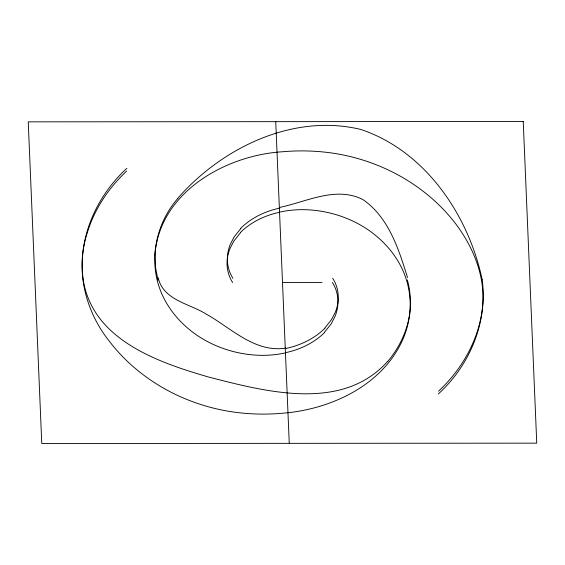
<?xml version="1.0" encoding="UTF-8"?>
<svg xmlns="http://www.w3.org/2000/svg" width="565" height="565" viewBox="0 0 565 565"><rect width="100%" height="100%" fill="white"/><g stroke="black" fill="none" stroke-linecap="round" stroke-linejoin="round"><path stroke-width="0.85" d="M155.022 254.596L155.516 267.429L158.016 280.148M410.162 307.953C410.614 296.413 408.587 284.802 404.385 274.046A117.329 94.32 4.3 0 0 390.57 250.479C383.437 241.629 374.814 234.03 365.251 227.907A102.915 82.73 4.3 0 0 337.157 214.997C318.596 209.304 298.553 207.878 279.541 212.143M482.68 305.072C485.151 275.847 473.216 247.159 455.92 224.121A193.435 155.495 4.3 0 0 432.55 199.014C401.729 171.852 362.024 155.382 321.167 151.78A172.735 138.856 4.3 0 0 282.973 151.724C225.887 155.071 159.81 192.156 154.972 254.483M410.211 308.066C408.905 327.848 400.253 346.705 387.498 361.713M482.581 306.089C479.501 338.781 462.347 369.002 438.56 391.178M177.876 198.386C156.088 223.154 148.291 260.034 160.615 290.954A117.329 94.32 4.3 0 0 174.43 314.521C181.563 323.371 190.186 330.97 199.749 337.093A102.915 82.73 4.3 0 0 227.843 350.003C246.404 355.696 266.447 357.122 285.459 352.857M177.89 198.174C221.946 147.733 293.284 113.141 360.717 129.434C425.353 150.989 468.526 215.088 482.171 279.682M240.874 228.437L234.136 236.919L230.28 244.37A61.521 49.452 4.3 0 0 227.978 252.294C226.311 261.185 228.013 270.692 232.95 278.312M240.556 232.667L233.818 241.149L229.962 248.6A61.521 49.452 4.3 0 0 227.66 256.524C225.993 265.416 227.695 274.922 232.632 282.542M324.762 328.103L331.5 319.621L335.356 312.17A61.521 49.452 4.3 0 0 337.658 304.245C339.325 295.354 337.623 285.848 332.686 278.227M324.444 332.333L331.182 323.851L335.038 316.4A61.521 49.452 4.3 0 0 337.34 308.476C339.007 299.584 337.305 290.078 332.368 282.458M387.512 361.501C342.235 412.168 265.599 391.686 208.676 377.06C158.03 362.349 92.858 339.982 83.232 280M126.857 168.306C96.424 196.232 77.497 238.289 83.239 279.901M126.645 171.068C108.424 188.173 94.016 209.728 86.968 233.825C75.216 270.444 85.414 311.167 109.08 340.879A193.435 155.495 4.3 0 0 132.45 365.986C163.271 393.148 202.976 409.618 243.833 413.22A172.735 138.856 4.3 0 0 282.027 413.276C331.231 409.639 384.475 384.617 403.961 336.761C411.045 318.851 412.471 298.567 407.351 279.95M438.355 393.932C469.713 365.4 487.955 322.064 482.178 279.583M279.901 207.355C306.738 201.754 336.006 185.941 362.864 199.544C388.607 217.207 398.728 249.109 407.527 277.613M285.819 348.075C254.864 353.047 230.944 327.877 206.006 313.963C189.289 303.518 163.363 300.298 158.193 277.811M282.5 282.5L322.029 282.472M275.741 121.659L289.259 443.341M240.358 232.533A78.245 62.899 4.3 0 1 279.59 212.285M324.642 332.467A78.245 62.899 4.3 0 1 285.41 352.715M240.676 228.302A78.245 62.899 4.3 0 1 279.908 208.054M324.96 328.237A78.245 62.899 4.3 0 1 285.728 348.492M523.232 121.461L28.25 121.849L41.768 443.539L536.75 443.151L523.232 121.461"/></g></svg>
